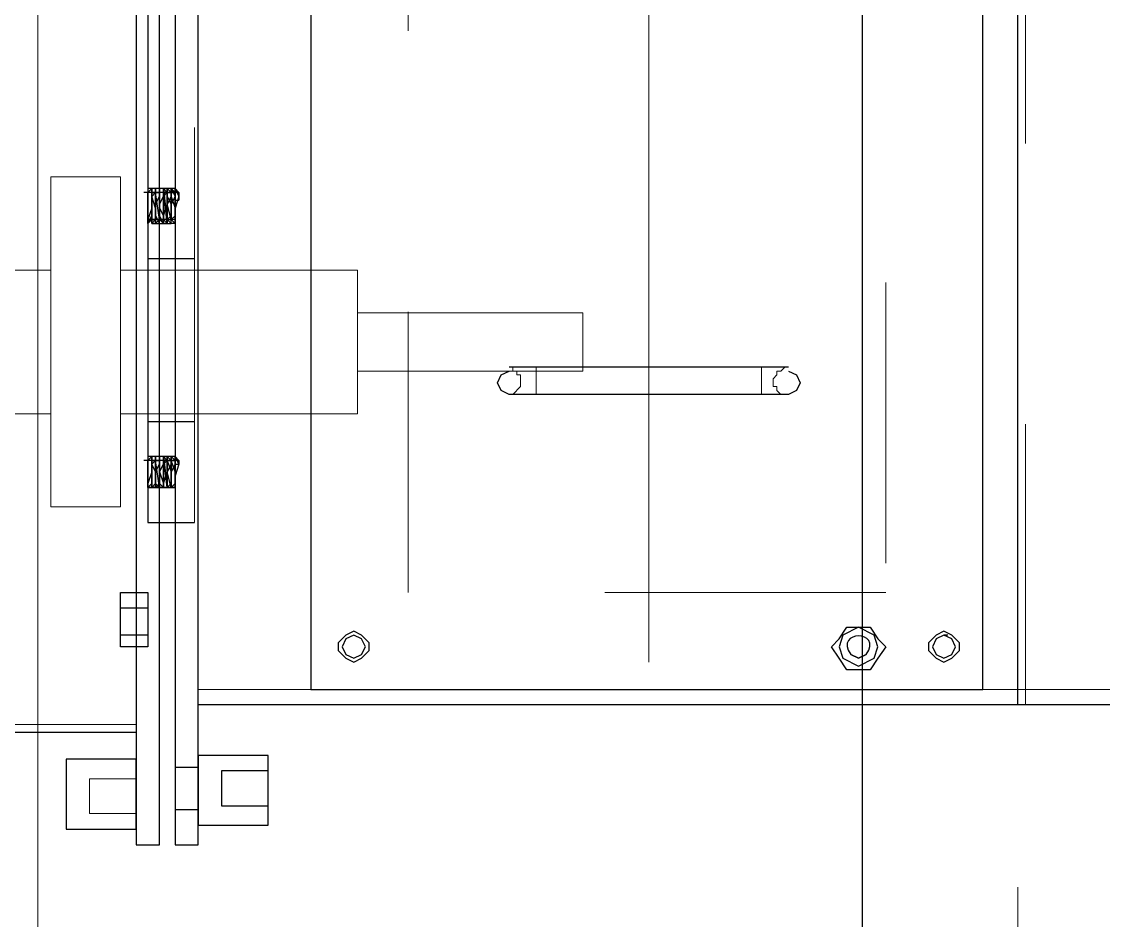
# Model space of a CAD drawing. Header units: metres. Extents: x 531689 to 532245, y 2673919 to 2674172.
# Drawn here: x 532024.2344 to 532024.6197, y 2674038.6933 to 2674039.0135 of the extents above; entities that cross this region are included whole.
import ezdxf

# ---------------------------------------------------------------- set-up
doc = ezdxf.new("R2010")
doc.units = ezdxf.units.M
doc.header["$MEASUREMENT"] = 0
doc.linetypes.add('PDF_IMPORT', pattern=[1, 0.8, -0.2])
doc.layers.add('IDT', color=7, linetype='Continuous')

# ---------------------------------------------------------------- blocks, each defined once
blk = doc.blocks.new('IDT')
at = {"layer": 'IDT', "color": 0, "lineweight": 25}
for p, q in [((16.39739, 14.30905), (16.39739, 9.66028)), ((16.64221, 11.5386), (16.63391, 11.5386)), ((16.63391, 11.5386), (16.63391, 10.21769)), ((16.64221, 10.21769), (16.64221, 11.5386)), ((16.65604, 11.5386), (16.64774, 11.5386)), ((16.64774, 11.5386), (16.64774, 10.21769)), ((16.65604, 10.21769), (16.65604, 11.5386)), ((16.65604, 10.21769), (16.65604, 11.5386)), ((16.63391, 11.53169), (16.60901, 11.53169)), ((16.60901, 11.53169), (16.60901, 11.50679)), ((16.63391, 11.50679), (16.63391, 11.53169)), ((16.68094, 11.53307), (16.65604, 11.53307)), ((16.65604, 11.53307), (16.65604, 11.50817)), ((16.68094, 11.50817), (16.68094, 11.53307)), ((16.62561, 11.52477), (16.60901, 11.52477)), ((16.60901, 11.52477), (16.60901, 11.51232)), ((16.62561, 11.51232), (16.62561, 11.52477)), ((16.63391, 11.52615), (16.64221, 11.52615)), ((16.60901, 11.51232), (16.62561, 11.51232)), ((16.64221, 11.51094), (16.63391, 11.51094)), ((16.65604, 11.50817), (16.68094, 11.50817)), ((16.60901, 11.50679), (16.63391, 11.50679)), ((17.00598, 11.49849), (16.65604, 11.49849)), ((16.29227, 11.48881), (16.63391, 11.48881)), ((16.34207, 11.48881), (16.34207, 10.26749)), ((16.5938, 11.48328), (16.35451, 11.48328)), ((16.35451, 11.48328), (16.35451, 10.90374)), ((16.5938, 10.90374), (16.5938, 11.48328)), ((16.36834, 11.4736), (16.36558, 11.47221)), ((16.37111, 11.47221), (16.36834, 11.4736)), ((16.39186, 11.47221), (16.39462, 11.47636)), ((16.39877, 11.47498), (16.39324, 11.47221)), ((16.39462, 11.47636), (16.39877, 11.47636)), ((16.39877, 11.47636), (16.40292, 11.47636)), ((16.40431, 11.47221), (16.39877, 11.47498)), ((16.40292, 11.47636), (16.40569, 11.47221)), ((16.57858, 11.4736), (16.57582, 11.47221)), ((16.58135, 11.47221), (16.57858, 11.4736)), ((16.36558, 11.47221), (16.36281, 11.46945)), ((16.36281, 11.46945), (16.36281, 11.46668)), ((16.36558, 11.47221), (16.3642, 11.47083)), ((16.36558, 11.47083), (16.3642, 11.46806)), ((16.36834, 11.47221), (16.36558, 11.47083)), ((16.37111, 11.47083), (16.36834, 11.47221)), ((16.37388, 11.46945), (16.37111, 11.47221)), ((16.37249, 11.46806), (16.37111, 11.47083)), ((16.37388, 11.46668), (16.37388, 11.46945)), ((16.38909, 11.46806), (16.39186, 11.47221)), ((16.39324, 11.47221), (16.39186, 11.46806)), ((16.39877, 11.47221), (16.39601, 11.47083)), ((16.39601, 11.47083), (16.39877, 11.47221)), ((16.39877, 11.47221), (16.40154, 11.47083)), ((16.40154, 11.47083), (16.39877, 11.47221)), ((16.40569, 11.46806), (16.40431, 11.47221)), ((16.40569, 11.47221), (16.40846, 11.46806)), ((16.57582, 11.47221), (16.57305, 11.46945)), ((16.57305, 11.46945), (16.57305, 11.46668)), ((16.57582, 11.47083), (16.57443, 11.46806)), ((16.57858, 11.47221), (16.57582, 11.47083)), ((16.58135, 11.47083), (16.57858, 11.47221)), ((16.58412, 11.46945), (16.58135, 11.47221)), ((16.58273, 11.46806), (16.58135, 11.47083)), ((16.58412, 11.46668), (16.58412, 11.46945)), ((16.36281, 11.46668), (16.36558, 11.46391)), ((16.3642, 11.46806), (16.36558, 11.4653)), ((16.36558, 11.4653), (16.36834, 11.46391)), ((16.36834, 11.46391), (16.37111, 11.4653)), ((16.37111, 11.4653), (16.37249, 11.46806)), ((16.37111, 11.46391), (16.37388, 11.46668)), ((16.39186, 11.4653), (16.38909, 11.46806)), ((16.39186, 11.46806), (16.39324, 11.46391)), ((16.39462, 11.46115), (16.39186, 11.4653)), ((16.40569, 11.4653), (16.40292, 11.46115)), ((16.40431, 11.46391), (16.40569, 11.46806)), ((16.40846, 11.46806), (16.40569, 11.4653)), ((16.57305, 11.46668), (16.57582, 11.46391)), ((16.57443, 11.46806), (16.57582, 11.4653)), ((16.57582, 11.4653), (16.57858, 11.46391)), ((16.57858, 11.46391), (16.58135, 11.4653)), ((16.58135, 11.4653), (16.58273, 11.46806)), ((16.58135, 11.46391), (16.58412, 11.46668)), ((16.65189, 11.46806), (16.66157, 11.46806)), ((16.65189, 11.4487), (16.65189, 11.46806)), ((16.66157, 11.46806), (16.66157, 11.4487)), ((16.36558, 11.46391), (16.36834, 11.46253)), ((16.36696, 11.46391), (16.36834, 11.46391)), ((16.36834, 11.46253), (16.37111, 11.46391)), ((16.39324, 11.46391), (16.39877, 11.46115)), ((16.39877, 11.46115), (16.40431, 11.46391)), ((16.57582, 11.46391), (16.57858, 11.46253)), ((16.57858, 11.46253), (16.58135, 11.46391)), ((16.65189, 11.46391), (16.66157, 11.46391)), ((16.65189, 11.45423), (16.65189, 11.46391)), ((16.66157, 11.46391), (16.66157, 11.45423)), ((16.39877, 11.46115), (16.39462, 11.46115)), ((16.40292, 11.46115), (16.39877, 11.46115)), ((16.66157, 11.45423), (16.65189, 11.45423)), ((16.66157, 11.4487), (16.65189, 11.4487)), ((16.65189, 11.4238), (16.63529, 11.4238)), ((16.65189, 11.309), (16.65189, 11.4238)), ((16.64221, 11.40167), (16.64221, 11.41135)), ((16.64221, 11.41135), (16.64221, 11.40029)), ((16.64221, 11.4072), (16.64221, 11.41135)), ((16.64221, 11.41135), (16.64221, 11.40997)), ((16.64221, 11.40029), (16.64221, 11.41135)), ((16.64221, 11.41135), (16.64221, 11.40582)), ((16.64359, 11.41135), (16.64221, 11.40997)), ((16.64221, 11.40167), (16.64221, 11.41135)), ((16.64221, 11.41135), (16.64221, 11.40997)), ((16.64774, 11.41135), (16.64221, 11.41135)), ((16.64221, 11.41135), (16.64359, 11.41135)), ((16.65051, 11.41135), (16.64221, 11.41135)), ((16.64359, 11.40582), (16.64359, 11.41135)), ((16.64359, 11.41135), (16.64359, 11.40029)), ((16.64359, 11.40582), (16.64359, 11.41135)), ((16.64359, 11.41135), (16.64359, 11.40167)), ((16.64359, 11.40029), (16.64359, 11.41135)), ((16.64359, 11.41135), (16.64498, 11.40582)), ((16.64498, 11.41135), (16.64359, 11.40997)), ((16.64359, 11.40167), (16.64359, 11.41135)), ((16.64359, 11.41135), (16.64498, 11.41135)), ((16.64359, 11.40997), (16.64359, 11.41135)), ((16.64359, 11.41135), (16.64498, 11.41135)), ((16.64636, 11.40029), (16.64498, 11.41135)), ((16.64498, 11.41135), (16.64498, 11.40029)), ((16.64498, 11.40582), (16.64498, 11.41135)), ((16.64498, 11.41135), (16.64498, 11.40167)), ((16.64498, 11.40029), (16.64498, 11.41135)), ((16.64498, 11.41135), (16.64636, 11.40029)), ((16.64498, 11.40167), (16.64498, 11.41135)), ((16.64498, 11.41135), (16.64498, 11.40997)), ((16.64498, 11.41135), (16.64636, 11.41135)), ((16.64498, 11.41135), (16.64636, 11.41135)), ((16.64636, 11.40997), (16.64636, 11.41135)), ((16.64636, 11.41135), (16.64636, 11.40029)), ((16.64636, 11.40305), (16.64636, 11.41135)), ((16.64636, 11.41135), (16.64636, 11.40167)), ((16.64636, 11.40029), (16.64636, 11.41135)), ((16.64636, 11.41135), (16.64774, 11.40997)), ((16.64636, 11.40167), (16.64636, 11.41135)), ((16.64636, 11.41135), (16.64636, 11.40997)), ((16.64636, 11.40997), (16.64636, 11.41135)), ((16.64636, 11.41135), (16.64774, 11.41135)), ((16.64636, 11.41135), (16.64774, 11.41135)), ((16.64912, 11.40997), (16.64774, 11.41135)), ((16.64774, 11.41135), (16.64774, 11.40029)), ((16.64774, 11.40167), (16.64774, 11.41135)), ((16.64774, 11.41135), (16.64912, 11.40167)), ((16.64774, 11.40997), (16.64912, 11.41135)), ((16.64774, 11.40167), (16.64774, 11.41135)), ((16.64774, 11.41135), (16.64774, 11.40582)), ((16.64774, 11.40997), (16.64774, 11.41135)), ((16.64774, 11.41135), (16.65051, 11.41135)), ((16.64774, 11.41135), (16.64912, 11.41135)), ((16.64912, 11.40997), (16.64912, 11.41135)), ((16.64912, 11.41135), (16.64912, 11.40029)), ((16.64912, 11.40167), (16.64912, 11.41135)), ((16.64912, 11.41135), (16.64912, 11.40582)), ((16.64912, 11.41135), (16.64912, 11.40029)), ((16.64912, 11.40997), (16.65051, 11.41135)), ((16.64912, 11.40167), (16.64912, 11.41135)), ((16.64912, 11.41135), (16.64912, 11.40582)), ((16.65051, 11.41135), (16.64912, 11.41135)), ((16.64912, 11.41135), (16.65051, 11.41135)), ((16.65051, 11.40167), (16.65051, 11.41135)), ((16.65051, 11.41135), (16.65189, 11.41135)), ((16.65189, 11.41135), (16.65051, 11.41135)), ((16.65051, 11.41135), (16.65051, 11.40029)), ((16.65051, 11.40997), (16.65189, 11.41135)), ((16.65189, 11.41135), (16.65051, 11.40997)), ((16.65051, 11.41135), (16.65051, 11.40029)), ((16.65051, 11.40167), (16.65051, 11.41135)), ((16.65051, 11.41135), (16.65051, 11.40305)), ((16.65051, 11.41135), (16.65189, 11.41135)), ((16.65189, 11.41135), (16.65051, 11.41135)), ((16.65189, 11.40997), (16.65189, 11.41135)), ((16.65189, 11.41135), (16.65189, 11.40167)), ((16.64221, 11.40997), (16.64221, 11.40167)), ((16.64221, 11.40997), (16.64221, 11.40167)), ((16.64359, 11.40997), (16.64359, 11.40167)), ((16.64636, 11.40997), (16.64498, 11.40582)), ((16.64774, 11.40582), (16.64636, 11.40997)), ((16.64774, 11.40997), (16.64774, 11.40029)), ((16.64774, 11.40029), (16.64774, 11.40997)), ((16.64912, 11.40029), (16.64912, 11.40997)), ((16.64912, 11.40029), (16.64912, 11.40997)), ((16.65051, 11.40029), (16.65051, 11.40997)), ((16.65051, 11.40582), (16.65189, 11.40997)), ((16.64083, 11.40305), (16.64221, 11.4072)), ((16.64221, 11.40305), (16.64359, 11.40582)), ((16.64221, 11.40582), (16.64359, 11.40167)), ((16.64498, 11.40167), (16.64359, 11.40582)), ((16.64359, 11.40305), (16.64498, 11.40582)), ((16.64498, 11.40582), (16.64498, 11.40029)), ((16.64498, 11.40582), (16.64498, 11.40167)), ((16.64774, 11.40582), (16.64636, 11.40305)), ((16.64774, 11.40029), (16.64774, 11.40582)), ((16.64912, 11.40582), (16.64774, 11.40305)), ((16.64912, 11.40582), (16.65051, 11.40305)), ((16.65051, 11.40029), (16.65051, 11.40582)), ((16.64221, 11.40029), (16.64083, 11.40305)), ((16.64083, 11.40305), (16.64083, 11.40167)), ((16.64083, 11.40167), (16.64083, 11.40305)), ((16.64221, 11.40305), (16.64083, 11.40305)), ((16.64083, 11.40305), (16.64221, 11.40029)), ((16.64221, 11.40029), (16.64083, 11.40167)), ((16.64083, 11.40167), (16.64221, 11.40167)), ((16.64221, 11.40167), (16.64221, 11.40305)), ((16.64359, 11.40029), (16.64221, 11.40167)), ((16.64359, 11.40029), (16.64221, 11.40167)), ((16.64221, 11.40167), (16.64221, 11.40029)), ((16.64221, 11.40167), (16.64359, 11.40167)), ((16.64636, 11.40167), (16.64221, 11.40167)), ((16.64221, 11.40029), (16.64359, 11.40029)), ((16.64359, 11.40167), (16.64359, 11.40305)), ((16.64498, 11.40029), (16.64359, 11.40167)), ((16.64359, 11.40167), (16.64359, 11.40029)), ((16.64359, 11.40167), (16.64498, 11.40167)), ((16.64359, 11.40167), (16.64359, 11.40029)), ((16.64359, 11.40029), (16.64498, 11.40029)), ((16.64498, 11.40167), (16.64636, 11.40305)), ((16.64498, 11.40029), (16.64498, 11.40167)), ((16.64636, 11.40029), (16.64498, 11.40167)), ((16.64498, 11.40167), (16.64498, 11.40029)), ((16.64498, 11.40167), (16.64636, 11.40167)), ((16.64498, 11.40029), (16.64636, 11.40029)), ((16.64636, 11.40305), (16.64636, 11.40167)), ((16.64636, 11.40167), (16.64636, 11.40029)), ((16.64636, 11.40167), (16.65051, 11.40167)), ((16.64636, 11.40029), (16.64774, 11.40029)), ((16.64774, 11.40305), (16.64774, 11.40167)), ((16.64912, 11.40167), (16.64774, 11.40167)), ((16.64774, 11.40029), (16.64774, 11.40167)), ((16.64774, 11.40167), (16.64774, 11.40029)), ((16.64774, 11.40029), (16.64912, 11.40029)), ((16.65051, 11.40305), (16.64912, 11.40167)), ((16.65051, 11.40167), (16.64912, 11.40167)), ((16.64912, 11.40029), (16.64912, 11.40167)), ((16.64912, 11.40167), (16.64912, 11.40029)), ((16.64912, 11.40029), (16.65051, 11.40029)), ((16.65051, 11.40305), (16.65051, 11.40167)), ((16.65189, 11.40167), (16.65051, 11.40029)), ((16.65051, 11.40029), (16.65051, 11.40167)), ((16.65051, 11.40167), (16.65189, 11.40167)), ((16.65051, 11.40029), (16.65189, 11.40029)), ((16.65189, 11.40167), (16.65327, 11.40167)), ((16.65189, 11.38784), (16.63529, 11.38784)), ((16.41952, 11.37401), (16.4209, 11.37677)), ((16.4209, 11.37677), (16.42367, 11.37816)), ((16.42367, 11.37816), (16.51358, 11.37816)), ((16.51358, 11.37816), (16.52326, 11.37816)), ((16.52326, 11.37816), (16.52602, 11.37677)), ((16.52602, 11.37677), (16.52741, 11.37401)), ((16.4209, 11.37124), (16.41952, 11.37401)), ((16.52741, 11.37401), (16.52602, 11.37124)), ((16.42367, 11.36986), (16.4209, 11.37124)), ((16.52602, 11.37124), (16.52326, 11.36986)), ((16.42367, 11.36848), (16.43335, 11.36848)), ((16.43335, 11.36848), (16.52326, 11.36848)), ((16.65189, 11.32975), (16.63529, 11.32975)), ((16.64221, 11.31177), (16.64221, 11.3173)), ((16.64221, 11.3173), (16.64221, 11.30485)), ((16.64221, 11.30762), (16.64221, 11.3173)), ((16.64221, 11.3173), (16.64221, 11.30485)), ((16.64359, 11.31592), (16.64221, 11.3173)), ((16.64221, 11.3173), (16.64359, 11.3173)), ((16.64221, 11.31592), (16.64221, 11.30623)), ((16.64221, 11.30623), (16.64221, 11.31592)), ((16.64221, 11.31592), (16.65051, 11.31592)), ((16.64221, 11.31177), (16.64221, 11.31592)), ((16.64221, 11.31592), (16.64359, 11.31592)), ((16.64359, 11.31592), (16.64221, 11.31453)), ((16.64498, 11.3173), (16.64359, 11.3173)), ((16.64359, 11.3173), (16.64498, 11.31592)), ((16.64359, 11.3173), (16.64359, 11.30485)), ((16.64359, 11.3173), (16.64359, 11.31592)), ((16.64498, 11.31592), (16.64359, 11.31592)), ((16.64359, 11.31592), (16.64498, 11.31592)), ((16.64359, 11.31038), (16.64359, 11.31592)), ((16.64359, 11.31592), (16.64359, 11.30623)), ((16.64359, 11.31038), (16.64359, 11.31592)), ((16.64359, 11.31592), (16.64359, 11.30485)), ((16.64359, 11.31592), (16.64498, 11.31038)), ((16.64498, 11.31592), (16.64359, 11.31453)), ((16.64359, 11.30623), (16.64359, 11.31592)), ((16.64636, 11.30485), (16.64498, 11.3173)), ((16.64498, 11.3173), (16.64498, 11.30485)), ((16.64636, 11.3173), (16.64498, 11.3173)), ((16.64498, 11.3173), (16.64636, 11.31592)), ((16.64498, 11.30485), (16.64498, 11.3173)), ((16.64498, 11.3173), (16.64636, 11.30485)), ((16.64498, 11.31592), (16.64636, 11.31592)), ((16.64498, 11.31038), (16.64498, 11.31592)), ((16.64498, 11.31592), (16.64498, 11.30623)), ((16.64498, 11.31592), (16.64636, 11.31592)), ((16.64498, 11.30623), (16.64498, 11.31592)), ((16.64636, 11.31453), (16.64636, 11.3173)), ((16.64636, 11.3173), (16.64636, 11.30485)), ((16.64774, 11.3173), (16.64636, 11.3173)), ((16.64636, 11.3173), (16.64774, 11.31592)), ((16.64636, 11.30485), (16.64636, 11.3173)), ((16.64636, 11.3173), (16.64774, 11.31453)), ((16.64636, 11.31592), (16.64774, 11.31592)), ((16.64636, 11.30762), (16.64636, 11.31592)), ((16.64636, 11.31592), (16.64636, 11.30623)), ((16.64636, 11.31592), (16.64774, 11.31592)), ((16.64636, 11.30623), (16.64636, 11.31592)), ((16.64636, 11.31592), (16.64636, 11.31453)), ((16.64912, 11.31453), (16.64774, 11.3173)), ((16.64774, 11.3173), (16.64774, 11.30485)), ((16.65051, 11.3173), (16.64774, 11.3173)), ((16.64774, 11.31592), (16.64912, 11.3173)), ((16.64774, 11.30623), (16.64774, 11.31592)), ((16.64774, 11.31592), (16.64912, 11.30623)), ((16.64774, 11.31592), (16.64912, 11.31592)), ((16.64774, 11.31592), (16.64912, 11.31592)), ((16.64774, 11.30485), (16.64774, 11.31592)), ((16.64774, 11.30623), (16.64774, 11.31592)), ((16.64774, 11.31592), (16.64774, 11.31038)), ((16.64912, 11.31592), (16.64912, 11.3173)), ((16.64912, 11.3173), (16.64912, 11.30485)), ((16.64912, 11.3173), (16.64912, 11.30485)), ((16.64912, 11.31592), (16.65051, 11.3173)), ((16.64912, 11.30623), (16.64912, 11.31592)), ((16.64912, 11.31592), (16.64912, 11.31177)), ((16.64912, 11.31592), (16.65051, 11.31592)), ((16.65051, 11.31592), (16.64912, 11.31592)), ((16.64912, 11.30485), (16.64912, 11.31592)), ((16.64912, 11.30623), (16.64912, 11.31592)), ((16.64912, 11.31592), (16.64912, 11.31038)), ((16.65051, 11.31592), (16.65189, 11.3173)), ((16.65189, 11.3173), (16.65051, 11.31453)), ((16.65051, 11.30485), (16.65051, 11.3173)), ((16.65051, 11.3173), (16.65051, 11.31592)), ((16.65051, 11.3173), (16.65051, 11.30485)), ((16.65051, 11.30623), (16.65051, 11.31592)), ((16.65051, 11.31592), (16.65189, 11.31592)), ((16.65051, 11.31592), (16.65189, 11.31592)), ((16.65189, 11.31592), (16.65051, 11.31592)), ((16.65051, 11.31177), (16.65189, 11.31592)), ((16.65051, 11.30623), (16.65051, 11.31592)), ((16.65051, 11.31592), (16.65051, 11.30762)), ((16.65189, 11.31592), (16.65189, 11.3173)), ((16.65189, 11.3173), (16.65189, 11.31592)), ((16.65189, 11.31592), (16.65189, 11.30623)), ((16.64083, 11.30762), (16.64221, 11.31177)), ((16.64221, 11.31453), (16.64221, 11.30623)), ((16.64359, 11.30762), (16.64221, 11.31177)), ((16.64359, 11.31453), (16.64359, 11.30623)), ((16.64636, 11.31453), (16.64498, 11.31038)), ((16.64774, 11.31177), (16.64636, 11.31453)), ((16.64774, 11.31453), (16.64774, 11.30485)), ((16.64774, 11.30623), (16.64774, 11.31177)), ((16.64912, 11.30485), (16.64912, 11.31453)), ((16.64912, 11.31177), (16.65051, 11.30762)), ((16.65051, 11.31453), (16.65051, 11.30485)), ((16.65051, 11.30485), (16.65051, 11.31177)), ((16.64221, 11.309), (16.64083, 11.309)), ((16.64083, 11.30762), (16.64083, 11.309)), ((16.64083, 11.309), (16.64083, 11.30623)), ((16.64221, 11.30485), (16.64083, 11.30762)), ((16.64221, 11.30485), (16.64083, 11.30762)), ((16.64083, 11.30623), (16.64083, 11.30762)), ((16.64221, 11.30762), (16.64359, 11.31038)), ((16.64221, 11.30623), (16.64221, 11.30762)), ((16.64359, 11.30485), (16.64221, 11.30762)), ((16.64359, 11.30762), (16.64498, 11.31038)), ((16.64498, 11.30762), (16.64359, 11.31038)), ((16.64359, 11.30623), (16.64359, 11.30762)), ((16.64359, 11.30485), (16.64359, 11.30762)), ((16.64498, 11.31038), (16.64498, 11.30485)), ((16.64498, 11.31038), (16.64498, 11.30623)), ((16.64498, 11.30623), (16.64636, 11.30762)), ((16.64498, 11.30485), (16.64498, 11.30762)), ((16.64774, 11.31038), (16.64636, 11.30762)), ((16.64636, 11.30762), (16.64636, 11.30623)), ((16.64912, 11.31038), (16.64774, 11.30762)), ((16.64774, 11.30762), (16.64774, 11.30623)), ((16.65051, 11.30762), (16.64912, 11.30623)), ((16.65051, 11.30762), (16.65051, 11.30623)), ((16.65189, 10.3325), (16.65189, 11.309)), ((16.64221, 11.30485), (16.64083, 11.30623)), ((16.64083, 11.30623), (16.64221, 11.30623)), ((16.64359, 11.30485), (16.64221, 11.30623)), ((16.64221, 11.30623), (16.64221, 11.30485)), ((16.64221, 11.30623), (16.64359, 11.30623)), ((16.64636, 11.30623), (16.64221, 11.30623)), ((16.64221, 11.30485), (16.64359, 11.30485)), ((16.64498, 11.30485), (16.64359, 11.30623)), ((16.64359, 11.30623), (16.64359, 11.30485)), ((16.64359, 11.30623), (16.64498, 11.30623)), ((16.64359, 11.30485), (16.64498, 11.30485)), ((16.64636, 11.30485), (16.64498, 11.30623)), ((16.64498, 11.30623), (16.64498, 11.30485)), ((16.64498, 11.30623), (16.64636, 11.30623)), ((16.64498, 11.30485), (16.64636, 11.30485)), ((16.64636, 11.30623), (16.64636, 11.30485)), ((16.64636, 11.30623), (16.65051, 11.30623)), ((16.64636, 11.30485), (16.64774, 11.30485)), ((16.64774, 11.30485), (16.64774, 11.30623)), ((16.64774, 11.30485), (16.64774, 11.30623)), ((16.64912, 11.30623), (16.64774, 11.30623)), ((16.64774, 11.30485), (16.64912, 11.30485)), ((16.64912, 11.30485), (16.64912, 11.30623)), ((16.64912, 11.30623), (16.64912, 11.30485)), ((16.65051, 11.30623), (16.64912, 11.30623)), ((16.64912, 11.30485), (16.65051, 11.30485)), ((16.65189, 11.30623), (16.65051, 11.30485)), ((16.65051, 11.30485), (16.65051, 11.30623)), ((16.65051, 11.30623), (16.65189, 11.30623)), ((16.65051, 11.30485), (16.65189, 11.30485)), ((16.65189, 11.30623), (16.65327, 11.30623))]:
    blk.add_line(p, q, dxfattribs=at)
at = {"layer": 'IDT', "color": 0, "linetype": 'PDF_IMPORT', "lineweight": 13, "ltscale": 0.113333}
blk.add_line((16.34207, 14.25373), (16.34207, 9.71561), dxfattribs=at)
at = {"layer": 'IDT', "color": 0, "lineweight": 0}
blk.add_line((16.69103, 10.36062), (16.69103, 13.10362), dxfattribs=at)
blk.add_line((16.69103, 10.36062), (16.69103, 13.10362), dxfattribs=at)
at = {"layer": 'IDT', "color": 0, "lineweight": 13}
for p, q in [((16.67264, 11.52754), (16.65604, 11.52754)), ((16.65604, 11.52754), (16.65604, 11.51509)), ((16.67264, 11.51509), (16.67264, 11.52754)), ((16.65604, 11.51509), (16.67264, 11.51509)), ((16.29227, 11.48328), (16.35451, 11.48328)), ((16.5938, 11.48328), (16.63391, 11.48328)), ((16.47346, 10.8982), (16.47346, 11.4736)), ((16.42367, 11.37816), (16.42644, 11.37816)), ((16.42644, 11.37816), (16.42782, 11.37677)), ((16.42782, 11.37677), (16.42782, 11.37539)), ((16.43335, 11.36848), (16.43335, 11.37816)), ((16.43335, 11.37816), (16.43335, 11.36848)), ((16.51358, 11.36848), (16.51358, 11.37816)), ((16.51358, 11.37816), (16.51358, 11.36848)), ((16.51911, 11.37539), (16.52187, 11.37816)), ((16.52187, 11.37816), (16.52326, 11.37816)), ((16.42782, 11.37539), (16.4292, 11.37539)), ((16.4292, 11.37539), (16.4292, 11.37263)), ((16.51911, 11.37124), (16.51911, 11.37539)), ((16.42644, 11.36986), (16.42505, 11.36848)), ((16.42782, 11.36986), (16.42644, 11.36986)), ((16.4292, 11.37263), (16.42782, 11.37124)), ((16.42782, 11.37124), (16.42782, 11.36986)), ((16.52049, 11.37124), (16.51911, 11.37124)), ((16.52049, 11.36986), (16.52049, 11.37124)), ((16.52187, 11.36986), (16.52049, 11.36986)), ((16.52187, 11.36848), (16.52187, 11.36986)), ((16.42505, 11.36848), (16.42367, 11.36848)), ((16.52326, 11.36848), (16.52187, 11.36848))]:
    blk.add_line(p, q, dxfattribs=at)
at = {"layer": 'IDT', "color": 0, "linetype": 'PDF_IMPORT', "lineweight": 13, "ltscale": 0.038333}
blk.add_line((16.65604, 11.49573), (17.00598, 11.49573), dxfattribs=at)
at = {"layer": 'IDT', "color": 0, "linetype": 'PDF_IMPORT', "lineweight": 13, "ltscale": 0.0425}
blk.add_line((16.3393, 11.48881), (16.3393, 10.26749), dxfattribs=at)
at = {"layer": 'IDT', "color": 0, "linetype": 'PDF_IMPORT', "lineweight": 13, "ltscale": 0.041667}
for p, q in [((16.38909, 11.4487), (16.55922, 11.4487)), ((16.38909, 10.93832), (16.38909, 11.4487)), ((16.55922, 11.4487), (16.55922, 10.93832))]:
    blk.add_line(p, q, dxfattribs=at)
at = {"layer": 'IDT', "color": 0, "linetype": 'PDF_IMPORT', "lineweight": 13, "ltscale": 0.175833}
blk.add_line((16.63529, 11.4238), (16.63529, 10.3325), dxfattribs=at)
at = {"layer": 'IDT', "color": 0, "lineweight": 9}
for p, q in [((16.66157, 11.41827), (16.68647, 11.41827)), ((16.66157, 11.3007), (16.66157, 11.41827)), ((16.68647, 11.41827), (16.68647, 11.3007)), ((16.5772, 11.3339), (16.5772, 11.38507)), ((16.5772, 11.38507), (16.66157, 11.38507)), ((16.68647, 11.38507), (16.77222, 11.38507)), ((16.49698, 11.34911), (16.49698, 11.36986)), ((16.49698, 11.36986), (16.5772, 11.36986)), ((16.5772, 11.34911), (16.49698, 11.34911)), ((16.66157, 11.3339), (16.5772, 11.3339)), ((16.77222, 11.3339), (16.68647, 11.3339)), ((16.68647, 11.3007), (16.66157, 11.3007))]:
    blk.add_line(p, q, dxfattribs=at)
at = {"layer": 'IDT', "color": 0, "lineweight": 25}
blk.add_open_spline([(16.39601, 11.47083), (16.3899, 11.46205), (16.40765, 11.46205), (16.40154, 11.47083)], degree=3, dxfattribs=at)
blk.add_open_spline([(16.39601, 11.47083), (16.3899, 11.46205), (16.40765, 11.46205), (16.40154, 11.47083)], degree=3, dxfattribs=at)

msp = doc.modelspace()

# ---------------------------------------------------------------- block references
at = {"layer": 'IDT', "color": 8, "rotation": 180}
msp.add_blockref('IDT', (532040.93128, 2674050.25885), dxfattribs=at)

doc.saveas('drawing.dxf')
